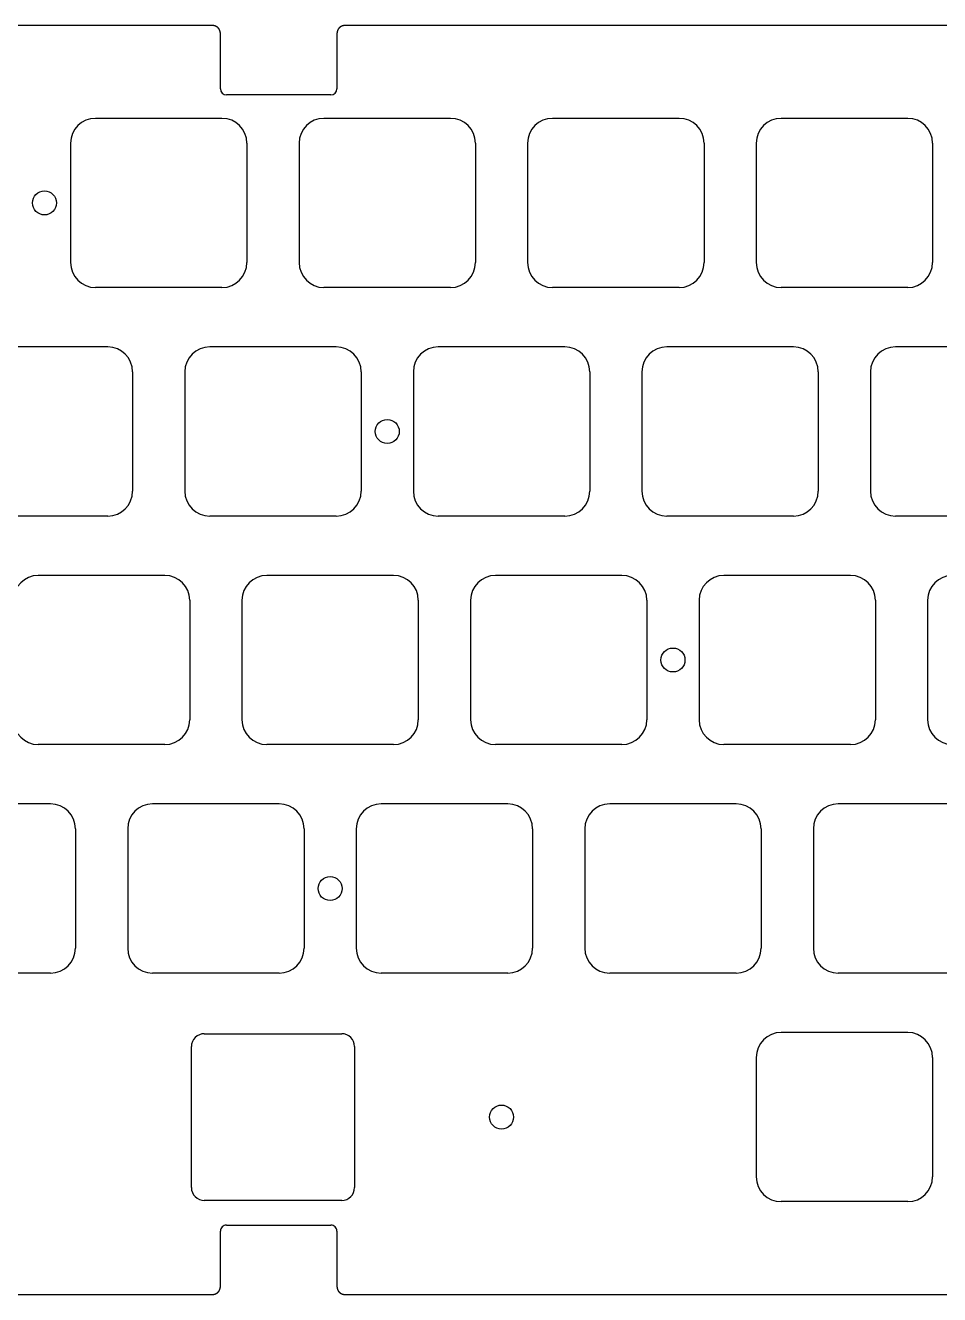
# Model space of a CAD drawing. Header units: millimetres. Extents: x -9 to 276, y -91 to 15.
# Drawn here: x 65.1 to 141.3, y -91 to 14.8 of the extents above; entities that cross this region are included whole.
import ezdxf

# ---------------------------------------------------------------- set-up
doc = ezdxf.new("R2010")
doc.units = ezdxf.units.MM
doc.layers.add('BLACK', color=7, linetype='CONTINUOUS')
doc.layers.add('Edge.Cuts', color=53, linetype='CONTINUOUS', true_color=0xc8a339)

msp = doc.modelspace()

# ---------------------------------------------------------------- linework, layer by layer
at = {"layer": 'BLACK', "linetype": 'Continuous'}
for p, q in [((80, -69.25), (91.45, -69.25)), ((138.625, -69.15), (128.074999, -69.15)), ((78.925, -82.075), (78.925, -70.325)), ((92.525, -70.325), (92.525, -82.075)), ((126, -71.225), (126, -81.175001)), ((140.7, -71.225), (140.7, -81.175)), ((91.45, -83.15), (80, -83.15)), ((138.625, -83.25), (128.075, -83.25))]:
    msp.add_line(p, q, dxfattribs=at)
at = {"layer": 'BLACK'}
msp.add_circle((104.775, -76.2), 1, dxfattribs=at)
for centre, radius, start, end in [((79.999999, -70.324999), 1.074999, 89.9999467, 180.0000533), ((91.45, -70.325), 1.075, 0, 90), ((128.075004, -71.225004), 2.075004, 90.00013806, 179.99988955), ((138.625, -71.225), 2.075, 0, 90), ((128.075002, -81.174998), 2.075002, 180.00008284, 269.99994478), ((138.625, -81.175), 2.075, 270, 0), ((79.999999, -82.075001), 1.074999, 179.9999467, 270.0000533), ((91.45, -82.075), 1.075, 270, 0)]:
    msp.add_arc(centre, radius, start, end, dxfattribs=at)
at = {"layer": 'Edge.Cuts', "linetype": 'CONTINUOUS'}
for p, q in [((80.549147, 14.8), (-2.451, 14.8)), ((80.556639, 14.799982), (80.549147, 14.8)), ((80.567794, 14.79989), (80.556639, 14.799982)), ((80.578832, 14.799719), (80.567794, 14.79989)), ((80.589753, 14.799471), (80.578832, 14.799719)), ((80.600558, 14.799146), (80.589753, 14.799471)), ((80.61125, 14.798746), (80.600558, 14.799146)), ((80.621828, 14.79827), (80.61125, 14.798746)), ((80.632294, 14.797719), (80.621828, 14.79827)), ((80.642649, 14.797096), (80.632294, 14.797719)), ((80.652894, 14.796399), (80.642649, 14.797096)), ((80.66303, 14.79563), (80.652894, 14.796399)), ((80.673058, 14.79479), (80.66303, 14.79563)), ((80.68298, 14.793879), (80.673058, 14.79479)), ((80.692795, 14.792898), (80.68298, 14.793879)), ((80.702507, 14.791848), (80.692795, 14.792898)), ((80.712114, 14.790729), (80.702507, 14.791848)), ((80.721619, 14.789543), (80.712114, 14.790729)), ((80.731022, 14.788289), (80.721619, 14.789543)), ((80.740325, 14.786968), (80.731022, 14.788289)), ((80.749528, 14.785582), (80.740325, 14.786968)), ((80.758632, 14.78413), (80.749528, 14.785582)), ((80.767639, 14.782613), (80.758632, 14.78413)), ((80.776549, 14.781032), (80.767639, 14.782613)), ((80.785364, 14.779387), (80.776549, 14.781032)), ((80.794084, 14.777679), (80.785364, 14.779387)), ((80.80271, 14.775909), (80.794084, 14.777679)), ((80.811244, 14.774076), (80.80271, 14.775909)), ((80.819686, 14.772182), (80.811244, 14.774076)), ((80.828037, 14.770227), (80.819686, 14.772182)), ((80.836299, 14.768212), (80.828037, 14.770227)), ((80.844471, 14.766136), (80.836299, 14.768212)), ((80.852555, 14.764001), (80.844471, 14.766136)), ((80.860552, 14.761806), (80.852555, 14.764001)), ((80.868463, 14.759553), (80.860552, 14.761806)), ((80.876289, 14.757242), (80.868463, 14.759553)), ((80.88403, 14.754872), (80.876289, 14.757242)), ((80.891688, 14.752446), (80.88403, 14.754872)), ((80.899263, 14.749961), (80.891688, 14.752446)), ((80.906756, 14.74742), (80.899263, 14.749961)), ((80.914168, 14.744823), (80.906756, 14.74742)), ((80.9215, 14.742169), (80.914168, 14.744823)), ((80.928753, 14.73946), (80.9215, 14.742169)), ((80.935927, 14.736695), (80.928753, 14.73946)), ((80.943023, 14.733874), (80.935927, 14.736695)), ((80.950043, 14.730999), (80.943023, 14.733874)), ((80.956987, 14.728069), (80.950043, 14.730999)), ((80.963855, 14.725084), (80.956987, 14.728069)), ((80.970649, 14.722045), (80.963855, 14.725084)), ((80.977368, 14.718951), (80.970649, 14.722045)), ((80.984015, 14.715804), (80.977368, 14.718951)), ((80.99059, 14.712603), (80.984015, 14.715804)), ((80.997093, 14.709348), (80.99059, 14.712603)), ((81.003525, 14.706039), (80.997093, 14.709348)), ((81.009887, 14.702677), (81.003525, 14.706039)), ((81.016179, 14.699261), (81.009887, 14.702677)), ((81.022403, 14.695792), (81.016179, 14.699261)), ((81.028559, 14.69227), (81.022403, 14.695792)), ((81.034647, 14.688695), (81.028559, 14.69227)), ((81.040668, 14.685066), (81.034647, 14.688695)), ((81.046624, 14.681385), (81.040668, 14.685066)), ((81.052513, 14.67765), (81.046624, 14.681385)), ((81.058338, 14.673862), (81.052513, 14.67765)), ((81.064098, 14.67002), (81.058338, 14.673862)), ((81.069795, 14.666125), (81.064098, 14.67002)), ((81.075428, 14.662177), (81.069795, 14.666125)), ((81.080998, 14.658175), (81.075428, 14.662177)), ((81.086507, 14.65412), (81.080998, 14.658175)), ((81.091954, 14.65001), (81.086507, 14.65412)), ((81.09734, 14.645847), (81.091954, 14.65001)), ((81.102665, 14.64163), (81.09734, 14.645847)), ((81.10793, 14.637359), (81.102665, 14.64163)), ((81.113135, 14.633033), (81.10793, 14.637359)), ((81.118281, 14.628652), (81.113135, 14.633033)), ((81.123369, 14.624216), (81.118281, 14.628652)), ((81.128398, 14.619726), (81.123369, 14.624216)), ((81.133369, 14.615179), (81.128398, 14.619726)), ((81.138282, 14.610578), (81.133369, 14.615179)), ((81.143138, 14.60592), (81.138282, 14.610578)), ((81.147938, 14.601206), (81.143138, 14.60592)), ((81.150317, 14.598827), (81.147938, 14.601206)), ((81.152681, 14.596435), (81.150317, 14.598827)), ((81.155031, 14.594028), (81.152681, 14.596435)), ((81.157368, 14.591607), (81.155031, 14.594028)), ((81.15969, 14.589171), (81.157368, 14.591607)), ((81.161999, 14.586722), (81.15969, 14.589171)), ((81.164294, 14.584257), (81.161999, 14.586722)), ((81.166574, 14.581779), (81.164294, 14.584257)), ((81.168841, 14.579285), (81.166574, 14.581779)), ((81.171094, 14.576778), (81.168841, 14.579285)), ((81.173334, 14.574255), (81.171094, 14.576778)), ((81.175559, 14.571718), (81.173334, 14.574255)), ((81.177772, 14.569166), (81.175559, 14.571718)), ((81.17997, 14.566599), (81.177772, 14.569166)), ((81.182155, 14.564018), (81.17997, 14.566599)), ((81.184326, 14.561421), (81.182155, 14.564018)), ((81.186483, 14.55881), (81.184326, 14.561421)), ((81.188627, 14.556184), (81.186483, 14.55881)), ((81.190758, 14.553542), (81.188627, 14.556184)), ((81.192874, 14.550885), (81.190758, 14.553542)), ((81.194978, 14.548213), (81.192874, 14.550885)), ((81.197068, 14.545526), (81.194978, 14.548213)), ((81.199145, 14.542823), (81.197068, 14.545526)), ((81.201207, 14.540106), (81.199145, 14.542823)), ((81.203258, 14.537372), (81.201207, 14.540106)), ((81.205293, 14.534624), (81.203258, 14.537372)), ((81.207317, 14.531859), (81.205293, 14.534624)), ((81.209326, 14.529079), (81.207317, 14.531859)), ((81.211322, 14.526283), (81.209326, 14.529079)), ((81.213305, 14.523472), (81.211322, 14.526283)), ((81.215275, 14.520644), (81.213305, 14.523472)), ((81.21723, 14.517801), (81.215275, 14.520644)), ((81.219174, 14.514941), (81.21723, 14.517801)), ((81.221103, 14.512066), (81.219174, 14.514941)), ((81.22302, 14.509174), (81.221103, 14.512066)), ((81.224922, 14.506267), (81.22302, 14.509174)), ((81.226812, 14.503342), (81.224922, 14.506267)), ((81.228688, 14.500402), (81.226812, 14.503342)), ((81.230552, 14.497444), (81.228688, 14.500402)), ((81.232401, 14.494472), (81.230552, 14.497444)), ((81.234238, 14.491481), (81.232401, 14.494472)), ((81.236061, 14.488475), (81.234238, 14.491481)), ((81.237872, 14.48545), (81.236061, 14.488475)), ((81.239668, 14.482411), (81.237872, 14.48545)), ((81.241452, 14.479352), (81.239668, 14.482411)), ((81.243221, 14.476279), (81.241452, 14.479352)), ((81.244979, 14.473187), (81.243221, 14.476279)), ((81.246722, 14.470079), (81.244979, 14.473187)), ((81.248452, 14.466952), (81.246722, 14.470079)), ((81.250169, 14.46381), (81.248452, 14.466952)), ((81.251873, 14.460648), (81.250169, 14.46381)), ((81.253562, 14.457471), (81.251873, 14.460648)), ((81.25524, 14.454274), (81.253562, 14.457471)), ((81.256903, 14.451062), (81.25524, 14.454274)), ((81.258554, 14.447829), (81.256903, 14.451062)), ((81.26019, 14.444582), (81.258554, 14.447829)), ((81.261814, 14.441313), (81.26019, 14.444582)), ((81.263423, 14.438029), (81.261814, 14.441313)), ((81.26502, 14.434724), (81.263423, 14.438029)), ((81.266602, 14.431405), (81.26502, 14.434724)), ((81.268172, 14.428063), (81.266602, 14.431405)), ((81.269727, 14.424706), (81.268172, 14.428063)), ((81.271271, 14.421328), (81.269727, 14.424706)), ((81.272799, 14.417934), (81.271271, 14.421328)), ((81.274315, 14.414518), (81.272799, 14.417934)), ((81.275815, 14.411087), (81.274315, 14.414518)), ((81.277304, 14.407633), (81.275815, 14.411087)), ((81.278778, 14.404164), (81.277304, 14.407633)), ((81.280239, 14.400672), (81.278778, 14.404164)), ((81.281685, 14.397165), (81.280239, 14.400672)), ((81.283119, 14.393635), (81.281685, 14.397165)), ((81.284538, 14.390089), (81.283119, 14.393635)), ((81.285944, 14.386519), (81.284538, 14.390089)), ((81.287335, 14.382934), (81.285944, 14.386519)), ((81.288713, 14.379326), (81.287335, 14.382934)), ((81.290076, 14.375701), (81.288713, 14.379326)), ((81.291427, 14.372053), (81.290076, 14.375701)), ((81.292762, 14.368388), (81.291427, 14.372053)), ((81.294085, 14.364699), (81.292762, 14.368388)), ((81.295391, 14.360995), (81.294085, 14.364699)), ((81.296686, 14.357265), (81.295391, 14.360995)), ((81.297964, 14.35352), (81.296686, 14.357265)), ((81.29923, 14.34975), (81.297964, 14.35352)), ((81.300481, 14.345963), (81.29923, 14.34975)), ((81.301718, 14.342151), (81.300481, 14.345963)), ((81.30294, 14.338323), (81.301718, 14.342151)), ((81.304148, 14.33447), (81.30294, 14.338323)), ((81.305341, 14.3306), (81.304148, 14.33447)), ((81.306521, 14.326703), (81.305341, 14.3306)), ((81.307684, 14.322791), (81.306521, 14.326703)), ((81.308835, 14.318852), (81.307684, 14.322791)), ((81.309969, 14.314897), (81.308835, 14.318852)), ((81.311091, 14.310914), (81.309969, 14.314897)), ((81.312196, 14.306916), (81.311091, 14.310914)), ((81.313287, 14.302889), (81.312196, 14.306916)), ((81.314363, 14.298847), (81.313287, 14.302889)), ((81.315425, 14.294777), (81.314363, 14.298847)), ((81.31647, 14.29069), (81.315425, 14.294777)), ((81.317502, 14.286575), (81.31647, 14.29069)), ((81.318517, 14.282444), (81.317502, 14.286575)), ((81.319519, 14.278284), (81.318517, 14.282444)), ((81.320504, 14.274107), (81.319519, 14.278284)), ((81.321475, 14.269902), (81.320504, 14.274107)), ((81.32243, 14.265679), (81.321475, 14.269902)), ((81.32337, 14.261428), (81.32243, 14.265679)), ((81.324293, 14.25716), (81.32337, 14.261428)), ((81.325203, 14.252861), (81.324293, 14.25716)), ((81.326095, 14.248546), (81.325203, 14.252861)), ((81.326973, 14.244201), (81.326095, 14.248546)), ((81.327834, 14.239839), (81.326973, 14.244201)), ((81.328681, 14.235447), (81.327834, 14.239839)), ((81.32951, 14.231037), (81.328681, 14.235447)), ((81.330325, 14.226596), (81.32951, 14.231037)), ((81.331123, 14.222139), (81.330325, 14.226596)), ((81.331905, 14.21765), (81.331123, 14.222139)), ((81.33267, 14.213143), (81.331905, 14.21765)), ((81.333421, 14.208605), (81.33267, 14.213143)), ((81.334153, 14.20405), (81.333421, 14.208605)), ((81.334871, 14.199462), (81.334153, 14.20405)), ((81.335571, 14.194857), (81.334871, 14.199462)), ((81.336255, 14.19022), (81.335571, 14.194857)), ((81.336922, 14.185565), (81.336255, 14.19022)), ((81.337573, 14.180877), (81.336922, 14.185565)), ((81.338206, 14.176171), (81.337573, 14.180877)), ((81.338824, 14.171432), (81.338206, 14.176171)), ((81.339423, 14.166676), (81.338824, 14.171432)), ((81.340006, 14.161885), (81.339423, 14.166676)), ((81.340572, 14.157077), (81.340006, 14.161885)), ((81.341121, 14.152235), (81.340572, 14.157077)), ((81.341652, 14.147374), (81.341121, 14.152235)), ((81.342166, 14.142479), (81.341652, 14.147374)), ((81.342662, 14.137566), (81.342166, 14.142479)), ((81.343142, 14.132618), (81.342662, 14.137566)), ((81.343603, 14.127651), (81.343142, 14.132618)), ((81.344047, 14.12265), (81.343603, 14.127651)), ((81.344473, 14.11763), (81.344047, 14.12265)), ((81.344881, 14.112574), (81.344473, 14.11763)), ((81.345271, 14.1075), (81.344881, 14.112574)), ((81.345643, 14.102389), (81.345271, 14.1075)), ((81.345996, 14.09726), (81.345643, 14.102389)), ((81.346332, 14.092095), (81.345996, 14.09726)), ((81.346649, 14.08691), (81.346332, 14.092095)), ((81.346948, 14.081689), (81.346649, 14.08691)), ((81.347228, 14.076449), (81.346948, 14.081689)), ((81.34749, 14.071171), (81.347228, 14.076449)), ((81.347732, 14.065874), (81.34749, 14.071171)), ((81.347956, 14.06054), (81.347732, 14.065874)), ((81.348161, 14.055186), (81.347956, 14.06054)), ((81.348347, 14.049794), (81.348161, 14.055186)), ((81.348514, 14.044383), (81.348347, 14.049794)), ((81.348661, 14.038933), (81.348514, 14.044383)), ((81.34879, 14.033464), (81.348661, 14.038933)), ((81.348898, 14.027956), (81.34879, 14.033464)), ((81.348988, 14.022428), (81.348898, 14.027956)), ((81.349057, 14.016861), (81.348988, 14.022428)), ((81.349107, 14.011274), (81.349057, 14.016861)), ((81.349137, 14.005647), (81.349107, 14.011274)), ((81.349147, 14), (81.349137, 14.005647)), ((81.349147, 9.5), (81.349147, 14)), ((91.050165, 14.007492), (91.050147, 14)), ((91.050147, 14), (91.050147, 9.5)), ((91.050257, 14.018647), (91.050165, 14.007492)), ((91.050428, 14.029685), (91.050257, 14.018647)), ((91.050676, 14.040606), (91.050428, 14.029685)), ((91.051001, 14.051411), (91.050676, 14.040606)), ((91.051401, 14.062103), (91.051001, 14.051411)), ((91.051877, 14.072681), (91.051401, 14.062103)), ((91.052428, 14.083147), (91.051877, 14.072681)), ((91.053051, 14.093502), (91.052428, 14.083147)), ((91.053748, 14.103747), (91.053051, 14.093502)), ((91.054517, 14.113883), (91.053748, 14.103747)), ((91.055357, 14.123911), (91.054517, 14.113883)), ((91.056268, 14.133833), (91.055357, 14.123911)), ((91.057249, 14.143648), (91.056268, 14.133833)), ((91.058299, 14.153359), (91.057249, 14.143648)), ((91.059418, 14.162967), (91.058299, 14.153359)), ((91.060604, 14.172472), (91.059418, 14.162967)), ((91.061858, 14.181875), (91.060604, 14.172472)), ((91.063179, 14.191177), (91.061858, 14.181875)), ((91.064565, 14.20038), (91.063179, 14.191177)), ((91.066017, 14.209485), (91.064565, 14.20038)), ((91.067534, 14.218492), (91.066017, 14.209485)), ((91.069115, 14.227402), (91.067534, 14.218492)), ((91.07076, 14.236217), (91.069115, 14.227402)), ((91.072468, 14.244937), (91.07076, 14.236217)), ((91.074238, 14.253563), (91.072468, 14.244937)), ((91.076071, 14.262097), (91.074238, 14.253563)), ((91.077965, 14.270539), (91.076071, 14.262097)), ((91.07992, 14.27889), (91.077965, 14.270539)), ((91.081935, 14.287151), (91.07992, 14.27889)), ((91.084011, 14.295324), (91.081935, 14.287151)), ((91.086146, 14.303408), (91.084011, 14.295324)), ((91.088341, 14.311405), (91.086146, 14.303408)), ((91.090594, 14.319316), (91.088341, 14.311405)), ((91.092905, 14.327142), (91.090594, 14.319316)), ((91.095275, 14.334883), (91.092905, 14.327142)), ((91.097702, 14.342541), (91.095275, 14.334883)), ((91.100186, 14.350116), (91.097702, 14.342541)), ((91.102727, 14.357609), (91.100186, 14.350116)), ((91.105324, 14.365021), (91.102727, 14.357609)), ((91.107978, 14.372353), (91.105324, 14.365021)), ((91.110687, 14.379606), (91.107978, 14.372353)), ((91.113452, 14.38678), (91.110687, 14.379606)), ((91.116273, 14.393876), (91.113452, 14.38678)), ((91.119148, 14.400896), (91.116273, 14.393876)), ((91.122078, 14.407839), (91.119148, 14.400896)), ((91.125063, 14.414708), (91.122078, 14.407839)), ((91.128102, 14.421501), (91.125063, 14.414708)), ((91.131196, 14.428221), (91.128102, 14.421501)), ((91.134343, 14.434868), (91.131196, 14.428221)), ((91.137545, 14.441443), (91.134343, 14.434868)), ((91.1408, 14.447946), (91.137545, 14.441443)), ((91.144108, 14.454378), (91.1408, 14.447946)), ((91.14747, 14.46074), (91.144108, 14.454378)), ((91.150886, 14.467032), (91.14747, 14.46074)), ((91.154355, 14.473256), (91.150886, 14.467032)), ((91.157877, 14.479412), (91.154355, 14.473256)), ((91.161452, 14.4855), (91.157877, 14.479412)), ((91.165081, 14.491521), (91.161452, 14.4855)), ((91.168762, 14.497476), (91.165081, 14.491521)), ((91.172497, 14.503366), (91.168762, 14.497476)), ((91.176286, 14.509191), (91.172497, 14.503366)), ((91.180127, 14.514951), (91.176286, 14.509191)), ((91.184022, 14.520647), (91.180127, 14.514951)), ((91.18797, 14.526281), (91.184022, 14.520647)), ((91.191972, 14.531851), (91.18797, 14.526281)), ((91.196028, 14.53736), (91.191972, 14.531851)), ((91.200137, 14.542807), (91.196028, 14.53736)), ((91.2043, 14.548192), (91.200137, 14.542807)), ((91.208517, 14.553518), (91.2043, 14.548192)), ((91.212789, 14.558783), (91.208517, 14.553518)), ((91.217115, 14.563988), (91.212789, 14.558783)), ((91.221495, 14.569134), (91.217115, 14.563988)), ((91.225931, 14.574221), (91.221495, 14.569134)), ((91.230422, 14.57925), (91.225931, 14.574221)), ((91.234968, 14.584221), (91.230422, 14.57925)), ((91.23957, 14.589135), (91.234968, 14.584221)), ((91.244227, 14.593991), (91.23957, 14.589135)), ((91.248942, 14.598791), (91.244227, 14.593991)), ((91.25132, 14.601169), (91.248942, 14.598791)), ((91.253713, 14.603534), (91.25132, 14.601169)), ((91.256119, 14.605884), (91.253713, 14.603534)), ((91.25854, 14.608221), (91.256119, 14.605884)), ((91.260976, 14.610543), (91.25854, 14.608221)), ((91.263426, 14.612852), (91.260976, 14.610543)), ((91.26589, 14.615146), (91.263426, 14.612852)), ((91.268369, 14.617427), (91.26589, 14.615146)), ((91.270862, 14.619694), (91.268369, 14.617427)), ((91.27337, 14.621947), (91.270862, 14.619694)), ((91.275892, 14.624187), (91.27337, 14.621947)), ((91.278429, 14.626412), (91.275892, 14.624187)), ((91.280981, 14.628625), (91.278429, 14.626412)), ((91.283548, 14.630823), (91.280981, 14.628625)), ((91.28613, 14.633008), (91.283548, 14.630823)), ((91.288726, 14.635178), (91.28613, 14.633008)), ((91.291338, 14.637336), (91.288726, 14.635178)), ((91.293964, 14.63948), (91.291338, 14.637336)), ((91.296606, 14.641611), (91.293964, 14.63948)), ((91.299262, 14.643727), (91.296606, 14.641611)), ((91.301934, 14.645831), (91.299262, 14.643727)), ((91.304621, 14.647921), (91.301934, 14.645831)), ((91.307324, 14.649998), (91.304621, 14.647921)), ((91.310041, 14.65206), (91.307324, 14.649998)), ((91.312775, 14.65411), (91.310041, 14.65206)), ((91.315523, 14.656146), (91.312775, 14.65411)), ((91.318288, 14.65817), (91.315523, 14.656146)), ((91.321068, 14.660179), (91.318288, 14.65817)), ((91.323864, 14.662175), (91.321068, 14.660179)), ((91.326675, 14.664158), (91.323864, 14.662175)), ((91.329503, 14.666128), (91.326675, 14.664158)), ((91.332346, 14.668083), (91.329503, 14.666128)), ((91.335206, 14.670027), (91.332346, 14.668083)), ((91.338081, 14.671956), (91.335206, 14.670027)), ((91.340973, 14.673873), (91.338081, 14.671956)), ((91.34388, 14.675775), (91.340973, 14.673873)), ((91.346805, 14.677665), (91.34388, 14.675775)), ((91.349745, 14.679541), (91.346805, 14.677665)), ((91.352703, 14.681405), (91.349745, 14.679541)), ((91.355675, 14.683254), (91.352703, 14.681405)), ((91.358667, 14.685091), (91.355675, 14.683254)), ((91.361672, 14.686914), (91.358667, 14.685091)), ((91.364697, 14.688725), (91.361672, 14.686914)), ((91.367736, 14.690521), (91.364697, 14.688725)), ((91.370795, 14.692305), (91.367736, 14.690521)), ((91.373868, 14.694074), (91.370795, 14.692305)), ((91.376961, 14.695832), (91.373868, 14.694074)), ((91.380068, 14.697574), (91.376961, 14.695832)), ((91.383195, 14.699305), (91.380068, 14.697574)), ((91.386337, 14.701022), (91.383195, 14.699305)), ((91.389499, 14.702726), (91.386337, 14.701022)), ((91.392676, 14.704415), (91.389499, 14.702726)), ((91.395873, 14.706093), (91.392676, 14.704415)), ((91.399085, 14.707756), (91.395873, 14.706093)), ((91.402318, 14.709407), (91.399085, 14.707756)), ((91.405566, 14.711043), (91.402318, 14.709407)), ((91.408834, 14.712667), (91.405566, 14.711043)), ((91.412118, 14.714276), (91.408834, 14.712667)), ((91.415423, 14.715873), (91.412118, 14.714276)), ((91.418743, 14.717455), (91.415423, 14.715873)), ((91.422084, 14.719025), (91.418743, 14.717455)), ((91.425441, 14.72058), (91.422084, 14.719025)), ((91.42882, 14.722123), (91.425441, 14.72058)), ((91.432213, 14.723651), (91.42882, 14.722123)), ((91.435629, 14.725168), (91.432213, 14.723651)), ((91.43906, 14.726668), (91.435629, 14.725168)), ((91.442514, 14.728157), (91.43906, 14.726668)), ((91.445983, 14.729631), (91.442514, 14.728157)), ((91.449475, 14.731092), (91.445983, 14.729631)), ((91.452982, 14.732538), (91.449475, 14.731092)), ((91.456513, 14.733972), (91.452982, 14.732538)), ((91.460059, 14.73539), (91.456513, 14.733972)), ((91.463628, 14.736797), (91.460059, 14.73539)), ((91.467213, 14.738188), (91.463628, 14.736797)), ((91.470822, 14.739566), (91.467213, 14.738188)), ((91.474446, 14.740929), (91.470822, 14.739566)), ((91.478095, 14.74228), (91.474446, 14.740929)), ((91.481759, 14.743615), (91.478095, 14.74228)), ((91.485448, 14.744937), (91.481759, 14.743615)), ((91.489152, 14.746244), (91.485448, 14.744937)), ((91.492882, 14.747539), (91.489152, 14.746244)), ((91.496627, 14.748817), (91.492882, 14.747539)), ((91.500398, 14.750083), (91.496627, 14.748817)), ((91.504184, 14.751334), (91.500398, 14.750083)), ((91.507996, 14.752571), (91.504184, 14.751334)), ((91.511824, 14.753793), (91.507996, 14.752571)), ((91.515678, 14.755001), (91.511824, 14.753793)), ((91.519548, 14.756194), (91.515678, 14.755001)), ((91.523444, 14.757374), (91.519548, 14.756194)), ((91.527356, 14.758537), (91.523444, 14.757374)), ((91.531296, 14.759688), (91.527356, 14.758537)), ((91.535251, 14.760822), (91.531296, 14.759688)), ((91.539233, 14.761944), (91.535251, 14.760822)), ((91.543232, 14.763049), (91.539233, 14.761944)), ((91.547258, 14.76414), (91.543232, 14.763049)), ((91.5513, 14.765216), (91.547258, 14.76414)), ((91.555371, 14.766278), (91.5513, 14.765216)), ((91.559457, 14.767323), (91.555371, 14.766278)), ((91.563572, 14.768355), (91.559457, 14.767323)), ((91.567703, 14.76937), (91.563572, 14.768355)), ((91.571863, 14.770372), (91.567703, 14.76937)), ((91.57604, 14.771357), (91.571863, 14.770372)), ((91.580246, 14.772328), (91.57604, 14.771357)), ((91.584468, 14.773283), (91.580246, 14.772328)), ((91.588719, 14.774223), (91.584468, 14.773283)), ((91.592988, 14.775146), (91.588719, 14.774223)), ((91.597286, 14.776056), (91.592988, 14.775146)), ((91.601601, 14.776948), (91.597286, 14.776056)), ((91.605946, 14.777826), (91.601601, 14.776948)), ((91.610308, 14.778687), (91.605946, 14.777826)), ((91.614701, 14.779534), (91.610308, 14.778687)), ((91.61911, 14.780363), (91.614701, 14.779534)), ((91.623551, 14.781178), (91.61911, 14.780363)), ((91.628009, 14.781976), (91.623551, 14.781178)), ((91.632498, 14.782758), (91.628009, 14.781976)), ((91.637004, 14.783523), (91.632498, 14.782758)), ((91.641542, 14.784274), (91.637004, 14.783523)), ((91.646097, 14.785006), (91.641542, 14.784274)), ((91.650685, 14.785724), (91.646097, 14.785006)), ((91.65529, 14.786424), (91.650685, 14.785724)), ((91.659927, 14.787108), (91.65529, 14.786424)), ((91.664582, 14.787775), (91.659927, 14.787108)), ((91.66927, 14.788426), (91.664582, 14.787775)), ((91.673976, 14.789059), (91.66927, 14.788426)), ((91.678715, 14.789677), (91.673976, 14.789059)), ((91.683472, 14.790276), (91.678715, 14.789677)), ((91.688262, 14.790859), (91.683472, 14.790276)), ((91.69307, 14.791425), (91.688262, 14.790859)), ((91.697913, 14.791974), (91.69307, 14.791425)), ((91.702773, 14.792505), (91.697913, 14.791974)), ((91.707668, 14.793019), (91.702773, 14.792505)), ((91.712581, 14.793515), (91.707668, 14.793019)), ((91.717529, 14.793995), (91.712581, 14.793515)), ((91.722496, 14.794456), (91.717529, 14.793995)), ((91.727497, 14.7949), (91.722496, 14.794456)), ((91.732517, 14.795326), (91.727497, 14.7949)), ((91.737573, 14.795734), (91.732517, 14.795326)), ((91.742647, 14.796124), (91.737573, 14.795734)), ((91.747758, 14.796496), (91.742647, 14.796124)), ((91.752887, 14.796849), (91.747758, 14.796496)), ((91.758052, 14.797185), (91.752887, 14.796849)), ((91.763237, 14.797502), (91.758052, 14.797185)), ((91.768458, 14.797801), (91.763237, 14.797502)), ((91.773699, 14.798081), (91.768458, 14.797801)), ((91.778976, 14.798343), (91.773699, 14.798081)), ((91.784273, 14.798585), (91.778976, 14.798343)), ((91.789607, 14.798809), (91.784273, 14.798585)), ((91.794961, 14.799014), (91.789607, 14.798809)), ((91.800353, 14.7992), (91.794961, 14.799014)), ((91.805764, 14.799367), (91.800353, 14.7992)), ((91.811214, 14.799514), (91.805764, 14.799367)), ((91.816683, 14.799643), (91.811214, 14.799514)), ((91.822191, 14.799751), (91.816683, 14.799643)), ((91.827719, 14.799841), (91.822191, 14.799751)), ((91.833286, 14.79991), (91.827719, 14.799841)), ((91.838873, 14.79996), (91.833286, 14.79991)), ((91.8445, 14.79999), (91.838873, 14.79996)), ((91.850147, 14.8), (91.8445, 14.79999)), ((174.849852, 14.8), (91.850147, 14.8)), ((90.550147, 9), (81.849147, 9)), ((81.475, 7.05), (70.925, 7.05)), ((100.525, 7.05), (89.975, 7.05)), ((119.575, 7.05), (109.025, 7.05)), ((138.625, 7.05), (128.075, 7.05)), ((68.85, 4.975), (68.85, -4.975)), ((83.55, 4.975), (83.55, -4.975)), ((87.9, 4.975), (87.9, -4.975)), ((102.6, 4.975), (102.6, -4.975)), ((106.95, 4.975), (106.95, -4.975)), ((121.65, 4.975), (121.65, -4.975)), ((126, 4.975), (126, -4.975)), ((140.7, 4.975), (140.7, -4.975)), ((81.475, -7.05), (70.925, -7.05)), ((100.525, -7.05), (89.975, -7.05)), ((119.575, -7.05), (109.025, -7.05)), ((138.625, -7.05), (128.075, -7.05)), ((71.95, -12), (61.4, -12)), ((91, -12), (80.45, -12)), ((110.05, -12), (99.5, -12)), ((129.1, -12), (118.55, -12)), ((148.15, -12), (137.6, -12)), ((74.025, -14.075), (74.025, -24.025)), ((78.375, -14.075), (78.375, -24.025)), ((93.075, -14.075), (93.075, -24.025)), ((97.425, -14.075), (97.425, -24.025)), ((112.125, -14.075), (112.125, -24.025)), ((116.475, -14.075), (116.475, -24.025)), ((131.175, -14.075), (131.175, -24.025)), ((135.525, -14.075), (135.525, -24.025)), ((71.95, -26.1), (61.4, -26.1)), ((91, -26.1), (80.45, -26.1)), ((110.05, -26.1), (99.5, -26.1)), ((129.1, -26.1), (118.55, -26.1)), ((148.15, -26.1), (137.6, -26.1)), ((76.7125, -31.05), (66.1625, -31.05)), ((95.7625, -31.05), (85.2125, -31.05)), ((114.8125, -31.05), (104.2625, -31.05)), ((133.8625, -31.05), (123.3125, -31.05)), ((78.7875, -33.125), (78.7875, -43.075)), ((83.1375, -33.125), (83.1375, -43.075)), ((97.8375, -33.125), (97.8375, -43.075)), ((102.1875, -33.125), (102.1875, -43.075)), ((116.8875, -33.125), (116.8875, -43.075)), ((121.2375, -33.125), (121.2375, -43.075)), ((135.9375, -33.125), (135.9375, -43.075)), ((140.2875, -33.125), (140.2875, -43.075)), ((76.7125, -45.15), (66.1625, -45.15)), ((95.7625, -45.15), (85.2125, -45.15)), ((114.8125, -45.15), (104.2625, -45.15)), ((133.8625, -45.15), (123.3125, -45.15)), ((67.1875, -50.1), (56.6375, -50.1)), ((86.2375, -50.1), (75.6875, -50.1)), ((105.2875, -50.1), (94.7375, -50.1)), ((124.3375, -50.1), (113.7875, -50.1)), ((143.3875, -50.1), (132.8375, -50.1)), ((69.2625, -52.175), (69.2625, -62.125)), ((73.6125, -52.175), (73.6125, -62.125)), ((88.3125, -52.175), (88.3125, -62.125)), ((92.6625, -52.175), (92.6625, -62.125)), ((107.3625, -52.175), (107.3625, -62.125)), ((111.7125, -52.175), (111.7125, -62.125)), ((126.4125, -52.175), (126.4125, -62.125)), ((130.7625, -52.175), (130.7625, -62.125)), ((67.1875, -64.2), (56.6375, -64.2)), ((86.2375, -64.2), (75.6875, -64.2)), ((105.2875, -64.2), (94.7375, -64.2)), ((124.3375, -64.2), (113.7875, -64.2)), ((143.3875, -64.2), (132.8375, -64.2)), ((81.849147, -85.199997), (90.550147, -85.199997)), ((81.349147, -90.199997), (81.349147, -85.699997)), ((91.050147, -85.699997), (91.050147, -90.199997)), ((80.730024, -90.988423), (80.734712, -90.987772)), ((80.734712, -90.987772), (80.739367, -90.987105)), ((80.739367, -90.987105), (80.744004, -90.986421)), ((80.744004, -90.986421), (80.748609, -90.985721)), ((80.748609, -90.985721), (80.753197, -90.985003)), ((80.753197, -90.985003), (80.757752, -90.984271)), ((80.757752, -90.984271), (80.76229, -90.98352)), ((80.76229, -90.98352), (80.766797, -90.982755)), ((80.766797, -90.982755), (80.771286, -90.981973)), ((80.771286, -90.981973), (80.775743, -90.981175)), ((80.775743, -90.981175), (80.780184, -90.98036)), ((80.780184, -90.98036), (80.784594, -90.979531)), ((80.784594, -90.979531), (80.788986, -90.978684)), ((80.788986, -90.978684), (80.793348, -90.977823)), ((80.793348, -90.977823), (80.797693, -90.976945)), ((80.797693, -90.976945), (80.802008, -90.976053)), ((80.802008, -90.976053), (80.806306, -90.975143)), ((80.806306, -90.975143), (80.810575, -90.97422)), ((80.810575, -90.97422), (80.814826, -90.97328)), ((80.814826, -90.97328), (80.819049, -90.972325)), ((80.819049, -90.972325), (80.823254, -90.971354)), ((80.823254, -90.971354), (80.827431, -90.970369)), ((80.827431, -90.970369), (80.831591, -90.969367)), ((80.831591, -90.969367), (80.835722, -90.968352)), ((80.835722, -90.968352), (80.839837, -90.96732)), ((80.839837, -90.96732), (80.843924, -90.966275)), ((80.843924, -90.966275), (80.847994, -90.965213)), ((80.847994, -90.965213), (80.852036, -90.964137)), ((80.852036, -90.964137), (80.856063, -90.963046)), ((80.856063, -90.963046), (80.860061, -90.961941)), ((80.860061, -90.961941), (80.864044, -90.960819)), ((80.864044, -90.960819), (80.867999, -90.959685)), ((80.867999, -90.959685), (80.871938, -90.958534)), ((80.871938, -90.958534), (80.87585, -90.957371)), ((80.87585, -90.957371), (80.879747, -90.956191)), ((80.879747, -90.956191), (80.883617, -90.954998)), ((80.883617, -90.954998), (80.88747, -90.95379)), ((80.88747, -90.95379), (80.891298, -90.952568)), ((80.891298, -90.952568), (80.89511, -90.951331)), ((80.89511, -90.951331), (80.898897, -90.95008)), ((80.898897, -90.95008), (80.902667, -90.948814)), ((80.902667, -90.948814), (80.906412, -90.947536)), ((80.906412, -90.947536), (80.910142, -90.946241)), ((80.910142, -90.946241), (80.913846, -90.944935)), ((80.913846, -90.944935), (80.917535, -90.943612)), ((80.917535, -90.943612), (80.9212, -90.942277)), ((80.9212, -90.942277), (80.924848, -90.940926)), ((80.924848, -90.940926), (80.928473, -90.939563)), ((80.928473, -90.939563), (80.932081, -90.938185)), ((80.932081, -90.938185), (80.935666, -90.936794)), ((80.935666, -90.936794), (80.939236, -90.935388)), ((80.939236, -90.935388), (80.942782, -90.933969)), ((80.942782, -90.933969), (80.946312, -90.932535)), ((80.946312, -90.932535), (80.949819, -90.931089)), ((80.949819, -90.931089), (80.953311, -90.929628)), ((80.953311, -90.929628), (80.95678, -90.928154)), ((80.95678, -90.928154), (80.960234, -90.926665)), ((80.960234, -90.926665), (80.963665, -90.925165)), ((80.963665, -90.925165), (80.967081, -90.923649)), ((80.967081, -90.923649), (80.970475, -90.922121)), ((80.970475, -90.922121), (80.973853, -90.920577)), ((80.973853, -90.920577), (80.97721, -90.919022)), ((80.97721, -90.919022), (80.980552, -90.917452)), ((80.980552, -90.917452), (80.983871, -90.91587)), ((80.983871, -90.91587), (80.987176, -90.914273)), ((80.987176, -90.914273), (80.99046, -90.912664)), ((80.99046, -90.912664), (80.993729, -90.91104)), ((80.993729, -90.91104), (80.996976, -90.909404)), ((80.996976, -90.909404), (81.000209, -90.907753)), ((81.000209, -90.907753), (81.003421, -90.90609)), ((81.003421, -90.90609), (81.006618, -90.904412)), ((81.006618, -90.904412), (81.009795, -90.902723)), ((81.009795, -90.902723), (81.012957, -90.901019)), ((81.012957, -90.901019), (81.016099, -90.899302)), ((81.016099, -90.899302), (81.019226, -90.897572)), ((81.019226, -90.897572), (81.022334, -90.895829)), ((81.022334, -90.895829), (81.025426, -90.894071)), ((81.025426, -90.894071), (81.028499, -90.892302)), ((81.028499, -90.892302), (81.031558, -90.890518)), ((81.031558, -90.890518), (81.034597, -90.888722)), ((81.034597, -90.888722), (81.037622, -90.886911)), ((81.037622, -90.886911), (81.040628, -90.885088)), ((81.040628, -90.885088), (81.043619, -90.883251)), ((81.043619, -90.883251), (81.046591, -90.881402)), ((81.046591, -90.881402), (81.049549, -90.879538)), ((81.049549, -90.879538), (81.052489, -90.877662)), ((81.052489, -90.877662), (81.055414, -90.875772)), ((81.055414, -90.875772), (81.058321, -90.87387)), ((81.058321, -90.87387), (81.061213, -90.871953)), ((81.061213, -90.871953), (81.064088, -90.870024)), ((81.064088, -90.870024), (81.066948, -90.86808)), ((81.066948, -90.86808), (81.069791, -90.866125)), ((81.069791, -90.866125), (81.072619, -90.864155)), ((81.072619, -90.864155), (81.07543, -90.862172)), ((81.07543, -90.862172), (81.078226, -90.860176)), ((81.078226, -90.860176), (81.081006, -90.858167)), ((81.081006, -90.858167), (81.083771, -90.856143)), ((81.083771, -90.856143), (81.086519, -90.854108)), ((81.086519, -90.854108), (81.089253, -90.852057)), ((81.089253, -90.852057), (81.09197, -90.849995)), ((81.09197, -90.849995), (81.094673, -90.847918)), ((81.094673, -90.847918), (81.09736, -90.845828)), ((81.09736, -90.845828), (81.100032, -90.843724)), ((81.100032, -90.843724), (81.102689, -90.841608)), ((81.102689, -90.841608), (81.105331, -90.839477)), ((81.105331, -90.839477), (81.107957, -90.837333)), ((81.107957, -90.837333), (81.110568, -90.835176)), ((81.110568, -90.835176), (81.113165, -90.833005)), ((81.113165, -90.833005), (81.115746, -90.83082)), ((81.115746, -90.83082), (81.118313, -90.828622)), ((81.118313, -90.828622), (81.120865, -90.826409)), ((81.120865, -90.826409), (81.123402, -90.824184)), ((81.123402, -90.824184), (81.125925, -90.821944)), ((81.125925, -90.821944), (81.128432, -90.819691)), ((81.128432, -90.819691), (81.130926, -90.817424)), ((81.130926, -90.817424), (81.133404, -90.815144)), ((81.133404, -90.815144), (81.135869, -90.812849)), ((81.135869, -90.812849), (81.138318, -90.81054)), ((81.138318, -90.81054), (81.140754, -90.808218)), ((81.140754, -90.808218), (81.143175, -90.805881)), ((81.143175, -90.805881), (81.145582, -90.803531)), ((81.145582, -90.803531), (81.147974, -90.801167)), ((81.147974, -90.801167), (81.150353, -90.798788)), ((81.150353, -90.798788), (81.155067, -90.793988)), ((81.155067, -90.793988), (81.159725, -90.789132)), ((81.159725, -90.789132), (81.164326, -90.784219)), ((81.164326, -90.784219), (81.168873, -90.779248)), ((81.168873, -90.779248), (81.173363, -90.774219)), ((81.173363, -90.774219), (81.177799, -90.769131)), ((81.177799, -90.769131), (81.18218, -90.763985)), ((81.18218, -90.763985), (81.186506, -90.75878)), ((81.186506, -90.75878), (81.190777, -90.753515)), ((81.190777, -90.753515), (81.194994, -90.74819)), ((81.194994, -90.74819), (81.199157, -90.742804)), ((81.199157, -90.742804), (81.203267, -90.737357)), ((81.203267, -90.737357), (81.207322, -90.731849)), ((81.207322, -90.731849), (81.211324, -90.726278)), ((81.211324, -90.726278), (81.215272, -90.720645)), ((81.215272, -90.720645), (81.219167, -90.714948)), ((81.219167, -90.714948), (81.223009, -90.709188)), ((81.223009, -90.709188), (81.226797, -90.703363)), ((81.226797, -90.703363), (81.230532, -90.697474)), ((81.230532, -90.697474), (81.234213, -90.691518)), ((81.234213, -90.691518), (81.237842, -90.685497)), ((81.237842, -90.685497), (81.241417, -90.679409)), ((81.241417, -90.679409), (81.244939, -90.673253)), ((81.244939, -90.673253), (81.248408, -90.667029)), ((81.248408, -90.667029), (81.251824, -90.660737)), ((81.251824, -90.660737), (81.255186, -90.654375)), ((81.255186, -90.654375), (81.258495, -90.647943)), ((81.258495, -90.647943), (81.26175, -90.64144)), ((81.26175, -90.64144), (81.264951, -90.634865)), ((81.264951, -90.634865), (81.268098, -90.628218)), ((81.268098, -90.628218), (81.271192, -90.621499)), ((81.271192, -90.621499), (81.274231, -90.614705)), ((81.274231, -90.614705), (81.277216, -90.607837)), ((81.277216, -90.607837), (81.280146, -90.600893)), ((81.280146, -90.600893), (81.283021, -90.593873)), ((81.283021, -90.593873), (81.285842, -90.586777)), ((81.285842, -90.586777), (81.288607, -90.579603)), ((81.288607, -90.579603), (81.291316, -90.57235)), ((81.291316, -90.57235), (81.29397, -90.565018)), ((81.29397, -90.565018), (81.296567, -90.557606)), ((81.296567, -90.557606), (81.299108, -90.550113)), ((81.299108, -90.550113), (81.301593, -90.542538)), ((81.301593, -90.542538), (81.304019, -90.53488)), ((81.304019, -90.53488), (81.306389, -90.527139)), ((81.306389, -90.527139), (81.3087, -90.519313)), ((81.3087, -90.519313), (81.310953, -90.511402)), ((81.310953, -90.511402), (81.313148, -90.503405)), ((81.313148, -90.503405), (81.315283, -90.495321)), ((81.315283, -90.495321), (81.317359, -90.487149)), ((81.317359, -90.487149), (81.319374, -90.478887)), ((81.319374, -90.478887), (81.321329, -90.470536)), ((81.321329, -90.470536), (81.323223, -90.462094)), ((81.323223, -90.462094), (81.325056, -90.45356)), ((81.325056, -90.45356), (81.326826, -90.444934)), ((81.326826, -90.444934), (81.328534, -90.436214)), ((81.328534, -90.436214), (81.330179, -90.427399)), ((81.330179, -90.427399), (81.33176, -90.418489)), ((81.33176, -90.418489), (81.333277, -90.409482)), ((81.333277, -90.409482), (81.334729, -90.400378)), ((81.334729, -90.400378), (81.336115, -90.391175)), ((81.336115, -90.391175), (81.337436, -90.381872)), ((81.337436, -90.381872), (81.33869, -90.372469)), ((81.33869, -90.372469), (81.339876, -90.362964)), ((81.339876, -90.362964), (81.340995, -90.353357)), ((81.340995, -90.353357), (81.342045, -90.343646)), ((81.342045, -90.343646), (81.343026, -90.33383)), ((81.343026, -90.33383), (81.343937, -90.323908)), ((81.343937, -90.323908), (81.344777, -90.31388)), ((81.344777, -90.31388), (81.345546, -90.303744)), ((81.345546, -90.303744), (81.346243, -90.293499)), ((81.346243, -90.293499), (81.346866, -90.283144)), ((81.346866, -90.283144), (81.347417, -90.272678)), ((81.347417, -90.272678), (81.347893, -90.2621)), ((81.347893, -90.2621), (81.348293, -90.251408)), ((81.348293, -90.251408), (81.348618, -90.240603)), ((81.348618, -90.240603), (81.348866, -90.229682)), ((81.348866, -90.229682), (81.349037, -90.218644)), ((81.349037, -90.218644), (81.349129, -90.207489)), ((81.349129, -90.207489), (81.349147, -90.199997)), ((91.050147, -90.199997), (91.050157, -90.205644)), ((91.050157, -90.205644), (91.050187, -90.211271)), ((91.050187, -90.211271), (91.050237, -90.216858)), ((91.050237, -90.216858), (91.050306, -90.222425)), ((91.050306, -90.222425), (91.050396, -90.227953)), ((91.050396, -90.227953), (91.050504, -90.233461)), ((91.050504, -90.233461), (91.050633, -90.23893)), ((91.050633, -90.23893), (91.05078, -90.24438)), ((91.05078, -90.24438), (91.050947, -90.249791)), ((91.050947, -90.249791), (91.051133, -90.255183)), ((91.051133, -90.255183), (91.051338, -90.260537)), ((91.051338, -90.260537), (91.051562, -90.265871)), ((91.051562, -90.265871), (91.051804, -90.271168)), ((91.051804, -90.271168), (91.052066, -90.276445)), ((91.052066, -90.276445), (91.052346, -90.281686)), ((91.052346, -90.281686), (91.052645, -90.286907)), ((91.052645, -90.286907), (91.052962, -90.292092)), ((91.052962, -90.292092), (91.053298, -90.297257)), ((91.053298, -90.297257), (91.053651, -90.302386)), ((91.053651, -90.302386), (91.054023, -90.307497)), ((91.054023, -90.307497), (91.054413, -90.312571)), ((91.054413, -90.312571), (91.054821, -90.317627)), ((91.054821, -90.317627), (91.055247, -90.322647)), ((91.055247, -90.322647), (91.055691, -90.327648)), ((91.055691, -90.327648), (91.056152, -90.332615)), ((91.056152, -90.332615), (91.056632, -90.337563)), ((91.056632, -90.337563), (91.057128, -90.342476)), ((91.057128, -90.342476), (91.057642, -90.347371)), ((91.057642, -90.347371), (91.058173, -90.352231)), ((91.058173, -90.352231), (91.058722, -90.357074)), ((91.058722, -90.357074), (91.059288, -90.361882)), ((91.059288, -90.361882), (91.059871, -90.366672)), ((91.059871, -90.366672), (91.06047, -90.371429)), ((91.06047, -90.371429), (91.061088, -90.376168)), ((91.061088, -90.376168), (91.061721, -90.380874)), ((91.061721, -90.380874), (91.062372, -90.385562)), ((91.062372, -90.385562), (91.063039, -90.390217)), ((91.063039, -90.390217), (91.063723, -90.394854)), ((91.063723, -90.394854), (91.064423, -90.399459)), ((91.064423, -90.399459), (91.065141, -90.404047)), ((91.065141, -90.404047), (91.065873, -90.408602)), ((91.065873, -90.408602), (91.066624, -90.41314)), ((91.066624, -90.41314), (91.067389, -90.417646)), ((91.067389, -90.417646), (91.068171, -90.422135)), ((91.068171, -90.422135), (91.068969, -90.426593)), ((91.068969, -90.426593), (91.069784, -90.431034)), ((91.069784, -90.431034), (91.070613, -90.435443)), ((91.070613, -90.435443), (91.07146, -90.439836)), ((91.07146, -90.439836), (91.072321, -90.444198)), ((91.072321, -90.444198), (91.073199, -90.448543)), ((91.073199, -90.448543), (91.074091, -90.452858)), ((91.074091, -90.452858), (91.075001, -90.457156)), ((91.075001, -90.457156), (91.075924, -90.461425)), ((91.075924, -90.461425), (91.076864, -90.465676)), ((91.076864, -90.465676), (91.077819, -90.469898)), ((91.077819, -90.469898), (91.07879, -90.474104)), ((91.07879, -90.474104), (91.079775, -90.478281)), ((91.079775, -90.478281), (91.080777, -90.482441)), ((91.080777, -90.482441), (91.081792, -90.486572)), ((91.081792, -90.486572), (91.082824, -90.490687)), ((91.082824, -90.490687), (91.083869, -90.494773)), ((91.083869, -90.494773), (91.084931, -90.498844)), ((91.084931, -90.498844), (91.086007, -90.502886)), ((91.086007, -90.502886), (91.087098, -90.506912)), ((91.087098, -90.506912), (91.088203, -90.510911)), ((91.088203, -90.510911), (91.089325, -90.514893)), ((91.089325, -90.514893), (91.090459, -90.518848)), ((91.090459, -90.518848), (91.09161, -90.522788)), ((91.09161, -90.522788), (91.092773, -90.5267)), ((91.092773, -90.5267), (91.093953, -90.530596)), ((91.093953, -90.530596), (91.095146, -90.534466)), ((91.095146, -90.534466), (91.096354, -90.53832)), ((91.096354, -90.53832), (91.097576, -90.542148)), ((91.097576, -90.542148), (91.098813, -90.54596)), ((91.098813, -90.54596), (91.100064, -90.549746)), ((91.100064, -90.549746), (91.10133, -90.553517)), ((91.10133, -90.553517), (91.102608, -90.557262)), ((91.102608, -90.557262), (91.103903, -90.560992)), ((91.103903, -90.560992), (91.10521, -90.564696)), ((91.10521, -90.564696), (91.106532, -90.568385)), ((91.106532, -90.568385), (91.107867, -90.572049)), ((91.107867, -90.572049), (91.109218, -90.575698)), ((91.109218, -90.575698), (91.110581, -90.579322)), ((91.110581, -90.579322), (91.111959, -90.582931)), ((91.111959, -90.582931), (91.11335, -90.586516)), ((91.11335, -90.586516), (91.114757, -90.590085)), ((91.114757, -90.590085), (91.116175, -90.593631)), ((91.116175, -90.593631), (91.117609, -90.597162)), ((91.117609, -90.597162), (91.119055, -90.600669)), ((91.119055, -90.600669), (91.120516, -90.604161)), ((91.120516, -90.604161), (91.12199, -90.60763)), ((91.12199, -90.60763), (91.123479, -90.611084)), ((91.123479, -90.611084), (91.124979, -90.614515)), ((91.124979, -90.614515), (91.126496, -90.617931)), ((91.126496, -90.617931), (91.128024, -90.621324)), ((91.128024, -90.621324), (91.129567, -90.624703)), ((91.129567, -90.624703), (91.131122, -90.62806)), ((91.131122, -90.62806), (91.132692, -90.631401)), ((91.132692, -90.631401), (91.134274, -90.634721)), ((91.134274, -90.634721), (91.135871, -90.638026)), ((91.135871, -90.638026), (91.13748, -90.64131)), ((91.13748, -90.64131), (91.139104, -90.644578)), ((91.139104, -90.644578), (91.14074, -90.647826)), ((91.14074, -90.647826), (91.142391, -90.651059)), ((91.142391, -90.651059), (91.144054, -90.654271)), ((91.144054, -90.654271), (91.145732, -90.657468)), ((91.145732, -90.657468), (91.147421, -90.660645)), ((91.147421, -90.660645), (91.149125, -90.663807)), ((91.149125, -90.663807), (91.150842, -90.666949)), ((91.150842, -90.666949), (91.152573, -90.670076)), ((91.152573, -90.670076), (91.154315, -90.673183)), ((91.154315, -90.673183), (91.156073, -90.676276)), ((91.156073, -90.676276), (91.157842, -90.679349)), ((91.157842, -90.679349), (91.159626, -90.682408)), ((91.159626, -90.682408), (91.161422, -90.685447)), ((91.161422, -90.685447), (91.163233, -90.688472)), ((91.163233, -90.688472), (91.165056, -90.691477)), ((91.165056, -90.691477), (91.166893, -90.694469)), ((91.166893, -90.694469), (91.168742, -90.697441)), ((91.168742, -90.697441), (91.170606, -90.700399)), ((91.170606, -90.700399), (91.172482, -90.703339)), ((91.172482, -90.703339), (91.174372, -90.706264)), ((91.174372, -90.706264), (91.176274, -90.709171)), ((91.176274, -90.709171), (91.178191, -90.712063)), ((91.178191, -90.712063), (91.18012, -90.714938)), ((91.18012, -90.714938), (91.182064, -90.717798)), ((91.182064, -90.717798), (91.184019, -90.720641)), ((91.184019, -90.720641), (91.185989, -90.723469)), ((91.185989, -90.723469), (91.187972, -90.72628)), ((91.187972, -90.72628), (91.189968, -90.729076)), ((91.189968, -90.729076), (91.191977, -90.731856)), ((91.191977, -90.731856), (91.194001, -90.734621)), ((91.194001, -90.734621), (91.196037, -90.737369)), ((91.196037, -90.737369), (91.198087, -90.740103)), ((91.198087, -90.740103), (91.200149, -90.74282)), ((91.200149, -90.74282), (91.202226, -90.745523)), ((91.202226, -90.745523), (91.204316, -90.74821)), ((91.204316, -90.74821), (91.20642, -90.750882)), ((91.20642, -90.750882), (91.208536, -90.753538)), ((91.208536, -90.753538), (91.210667, -90.75618)), ((91.210667, -90.75618), (91.212811, -90.758806)), ((91.212811, -90.758806), (91.214969, -90.761418)), ((91.214969, -90.761418), (91.217139, -90.764014)), ((91.217139, -90.764014), (91.219324, -90.766596)), ((91.219324, -90.766596), (91.221522, -90.769163)), ((91.221522, -90.769163), (91.223735, -90.771715)), ((91.223735, -90.771715), (91.22596, -90.774252)), ((91.22596, -90.774252), (91.2282, -90.776774)), ((91.2282, -90.776774), (91.230453, -90.779282)), ((91.230453, -90.779282), (91.23272, -90.781775)), ((91.23272, -90.781775), (91.235001, -90.784254)), ((91.235001, -90.784254), (91.237295, -90.786718)), ((91.237295, -90.786718), (91.239604, -90.789168)), ((91.239604, -90.789168), (91.241926, -90.791604)), ((91.241926, -90.791604), (91.244263, -90.794025)), ((91.244263, -90.794025), (91.246613, -90.796431)), ((91.246613, -90.796431), (91.248978, -90.798824)), ((91.248978, -90.798824), (91.251356, -90.801202)), ((91.251356, -90.801202), (91.256156, -90.805917)), ((91.256156, -90.805917), (91.261012, -90.810574)), ((91.261012, -90.810574), (91.265926, -90.815176)), ((91.265926, -90.815176), (91.270897, -90.819722)), ((91.270897, -90.819722), (91.275926, -90.824213)), ((91.275926, -90.824213), (91.281013, -90.828649)), ((91.281013, -90.828649), (91.286159, -90.833029)), ((91.286159, -90.833029), (91.291364, -90.837355)), ((91.291364, -90.837355), (91.296629, -90.841627)), ((91.296629, -90.841627), (91.301955, -90.845844)), ((91.301955, -90.845844), (91.30734, -90.850007)), ((91.30734, -90.850007), (91.312787, -90.854116)), ((91.312787, -90.854116), (91.318296, -90.858172)), ((91.318296, -90.858172), (91.323866, -90.862174)), ((91.323866, -90.862174), (91.3295, -90.866122)), ((91.3295, -90.866122), (91.335196, -90.870017)), ((91.335196, -90.870017), (91.340956, -90.873858)), ((91.340956, -90.873858), (91.346781, -90.877647)), ((91.346781, -90.877647), (91.352671, -90.881382)), ((91.352671, -90.881382), (91.358626, -90.885063)), ((91.358626, -90.885063), (91.364647, -90.888692)), ((91.364647, -90.888692), (91.370735, -90.892267)), ((91.370735, -90.892267), (91.376891, -90.895789)), ((91.376891, -90.895789), (91.383115, -90.899258)), ((91.383115, -90.899258), (91.389407, -90.902674)), ((91.389407, -90.902674), (91.395769, -90.906036)), ((91.395769, -90.906036), (91.402201, -90.909344)), ((91.402201, -90.909344), (91.408704, -90.912599)), ((91.408704, -90.912599), (91.415279, -90.915801)), ((91.415279, -90.915801), (91.421926, -90.918948)), ((91.421926, -90.918948), (91.428646, -90.922042)), ((91.428646, -90.922042), (91.435439, -90.925081)), ((91.435439, -90.925081), (91.442308, -90.928066)), ((91.442308, -90.928066), (91.449251, -90.930996)), ((91.449251, -90.930996), (91.456271, -90.933871)), ((91.456271, -90.933871), (91.463367, -90.936692)), ((91.463367, -90.936692), (91.470541, -90.939457)), ((91.470541, -90.939457), (91.477794, -90.942166)), ((91.477794, -90.942166), (91.485126, -90.94482)), ((91.485126, -90.94482), (91.492538, -90.947417)), ((91.492538, -90.947417), (91.500031, -90.949958)), ((91.500031, -90.949958), (91.507606, -90.952442)), ((91.507606, -90.952442), (91.515264, -90.954869)), ((91.515264, -90.954869), (91.523005, -90.957239)), ((91.523005, -90.957239), (91.530831, -90.95955)), ((91.530831, -90.95955), (91.538742, -90.961803)), ((91.538742, -90.961803), (91.546739, -90.963998)), ((91.546739, -90.963998), (91.554823, -90.966133)), ((91.554823, -90.966133), (91.562996, -90.968209)), ((91.562996, -90.968209), (91.571257, -90.970224)), ((91.571257, -90.970224), (91.579608, -90.972179)), ((91.579608, -90.972179), (91.58805, -90.974073)), ((91.58805, -90.974073), (91.596584, -90.975906)), ((91.596584, -90.975906), (91.60521, -90.977676)), ((91.60521, -90.977676), (91.61393, -90.979384)), ((91.61393, -90.979384), (91.622745, -90.981029)), ((91.622745, -90.981029), (91.631655, -90.98261)), ((91.631655, -90.98261), (91.640662, -90.984127)), ((91.640662, -90.984127), (91.649767, -90.985579)), ((91.649767, -90.985579), (91.65897, -90.986965)), ((91.65897, -90.986965), (91.668272, -90.988286)), ((-2.450557, -90.999997), (80.549147, -90.999997)), ((80.549147, -90.999997), (80.554794, -90.999987)), ((80.554794, -90.999987), (80.560421, -90.999957)), ((80.560421, -90.999957), (80.566008, -90.999907)), ((80.566008, -90.999907), (80.571575, -90.999838)), ((80.571575, -90.999838), (80.577103, -90.999748)), ((80.577103, -90.999748), (80.582611, -90.99964)), ((80.582611, -90.99964), (80.58808, -90.999511)), ((80.58808, -90.999511), (80.59353, -90.999364)), ((80.59353, -90.999364), (80.598941, -90.999197)), ((80.598941, -90.999197), (80.604333, -90.999011)), ((80.604333, -90.999011), (80.609687, -90.998806)), ((80.609687, -90.998806), (80.615021, -90.998582)), ((80.615021, -90.998582), (80.620318, -90.99834)), ((80.620318, -90.99834), (80.625596, -90.998078)), ((80.625596, -90.998078), (80.630836, -90.997798)), ((80.630836, -90.997798), (80.636057, -90.997499)), ((80.636057, -90.997499), (80.641242, -90.997182)), ((80.641242, -90.997182), (80.646407, -90.996846)), ((80.646407, -90.996846), (80.651536, -90.996493)), ((80.651536, -90.996493), (80.656647, -90.996121)), ((80.656647, -90.996121), (80.661721, -90.995731)), ((80.661721, -90.995731), (80.666777, -90.995323)), ((80.666777, -90.995323), (80.671797, -90.994897)), ((80.671797, -90.994897), (80.676798, -90.994453)), ((80.676798, -90.994453), (80.681765, -90.993992)), ((80.681765, -90.993992), (80.686713, -90.993512)), ((80.686713, -90.993512), (80.691626, -90.993016)), ((80.691626, -90.993016), (80.696521, -90.992502)), ((80.696521, -90.992502), (80.701381, -90.991971)), ((80.701381, -90.991971), (80.706224, -90.991422)), ((80.706224, -90.991422), (80.711032, -90.990856)), ((80.711032, -90.990856), (80.715823, -90.990273)), ((80.715823, -90.990273), (80.720579, -90.989674)), ((80.720579, -90.989674), (80.725318, -90.989056)), ((80.725318, -90.989056), (80.730024, -90.988423)), ((91.668272, -90.988286), (91.677675, -90.98954)), ((91.677675, -90.98954), (91.68718, -90.990726)), ((91.68718, -90.990726), (91.696788, -90.991845)), ((91.696788, -90.991845), (91.706499, -90.992895)), ((91.706499, -90.992895), (91.716314, -90.993876)), ((91.716314, -90.993876), (91.726236, -90.994787)), ((91.726236, -90.994787), (91.736264, -90.995627)), ((91.736264, -90.995627), (91.7464, -90.996396)), ((91.7464, -90.996396), (91.756645, -90.997093)), ((91.756645, -90.997093), (91.767, -90.997716)), ((91.767, -90.997716), (91.777466, -90.998267)), ((91.777466, -90.998267), (91.788044, -90.998743)), ((91.788044, -90.998743), (91.798736, -90.999143)), ((91.798736, -90.999143), (91.809541, -90.999468)), ((91.809541, -90.999468), (91.820462, -90.999716)), ((91.820462, -90.999716), (91.8315, -90.999887)), ((91.8315, -90.999887), (91.842655, -90.999979)), ((91.842655, -90.999979), (91.850147, -90.999997)), ((91.850147, -90.999997), (174.849852, -90.999997))]:
    msp.add_line(p, q, dxfattribs=at)
at = {"layer": 'Edge.Cuts'}
for centre in [(66.675, 0), (95.25, -19.05), (119.0625, -38.1), (90.4875, -57.15)]:
    msp.add_circle(centre, 1, dxfattribs=at)
for centre, radius, start, end in [((81.849179, 9.500015), 0.500015, -179.99828124, -90.00366682), ((90.550079, 9.500015), 0.500068, -89.99220801, -0.00171864), ((70.925, 4.975), 2.075, 90, 180), ((81.475, 4.975), 2.075, 0, 90), ((89.975, 4.975), 2.075, 90, 180), ((100.525, 4.975), 2.075, 0, 90), ((109.025, 4.975), 2.075, 90, 180), ((119.575, 4.975), 2.075, 0, 90), ((128.075, 4.975), 2.075, 90, 180), ((138.625, 4.975), 2.075, 0, 90), ((70.925, -4.975), 2.075, -180, -90), ((81.475, -4.975), 2.075, -90, 0), ((89.975, -4.975), 2.075, -180, -90), ((100.525, -4.975), 2.075, -90, 0), ((109.025, -4.975), 2.075, -180, -90), ((119.575, -4.975), 2.075, -90, 0), ((128.075, -4.975), 2.075, -180, -90), ((138.625, -4.975), 2.075, -90, 0), ((71.95, -14.075), 2.075, 0, 90), ((80.45, -14.075), 2.075, 90, 180), ((91, -14.075), 2.075, 0, 90), ((99.5, -14.075), 2.075, 90, 180), ((110.05, -14.075), 2.075, 0, 90), ((118.55, -14.075), 2.075, 90, 180), ((129.1, -14.075), 2.075, 0, 90), ((137.6, -14.075), 2.075, 90, 180), ((71.95, -24.025), 2.075, -90, 0), ((80.45, -24.025), 2.075, -180, -90), ((91, -24.025), 2.075, -90, 0), ((99.5, -24.025), 2.075, -180, -90), ((110.05, -24.025), 2.075, -90, 0), ((118.55, -24.025), 2.075, -180, -90), ((129.1, -24.025), 2.075, -90, 0), ((137.6, -24.025), 2.075, -180, -90), ((66.1625, -33.125), 2.075, 90, 180), ((76.7125, -33.125), 2.075, 0, 90), ((85.2125, -33.125), 2.075, 90, 180), ((95.7625, -33.125), 2.075, 0, 90), ((104.2625, -33.125), 2.075, 90, 180), ((114.8125, -33.125), 2.075, 0, 90), ((123.3125, -33.125), 2.075, 90, 180), ((133.8625, -33.125), 2.075, 0, 90), ((142.3625, -33.125), 2.075, 90, 180), ((66.1625, -43.075), 2.075, -180, -90), ((76.7125, -43.075), 2.075, -90, 0), ((85.2125, -43.075), 2.075, -180, -90), ((95.7625, -43.075), 2.075, -90, 0), ((104.2625, -43.075), 2.075, -180, -90), ((114.8125, -43.075), 2.075, -90, 0), ((123.3125, -43.075), 2.075, -180, -90), ((133.8625, -43.075), 2.075, -90, 0), ((142.3625, -43.075), 2.075, -180, -90), ((67.1875, -52.175), 2.075, 0, 90), ((75.6875, -52.175), 2.075, 90, 180), ((86.2375, -52.175), 2.075, 0, 90), ((94.7375, -52.175), 2.075, 90, 180), ((105.2875, -52.175), 2.075, 0, 90), ((113.7875, -52.175), 2.075, 90, 180), ((124.3375, -52.175), 2.075, 0, 90), ((132.8375, -52.175), 2.075, 90, 180), ((67.1875, -62.125), 2.075, -90, 0), ((75.6875, -62.125), 2.075, -180, -90), ((86.2375, -62.125), 2.075, -90, 0), ((94.7375, -62.125), 2.075, -180, -90), ((105.2875, -62.125), 2.075, -90, 0), ((113.7875, -62.125), 2.075, -180, -90), ((124.3375, -62.125), 2.075, -90, 0), ((132.8375, -62.125), 2.075, -180, -90), ((81.849079, -85.699985), 0.499932, -270.00779241, -179.99862471), ((90.550179, -85.699985), 0.499988, -0.00137519, 90.00366702)]:
    msp.add_arc(centre, radius, start, end, dxfattribs=at)

doc.saveas('drawing.dxf')
